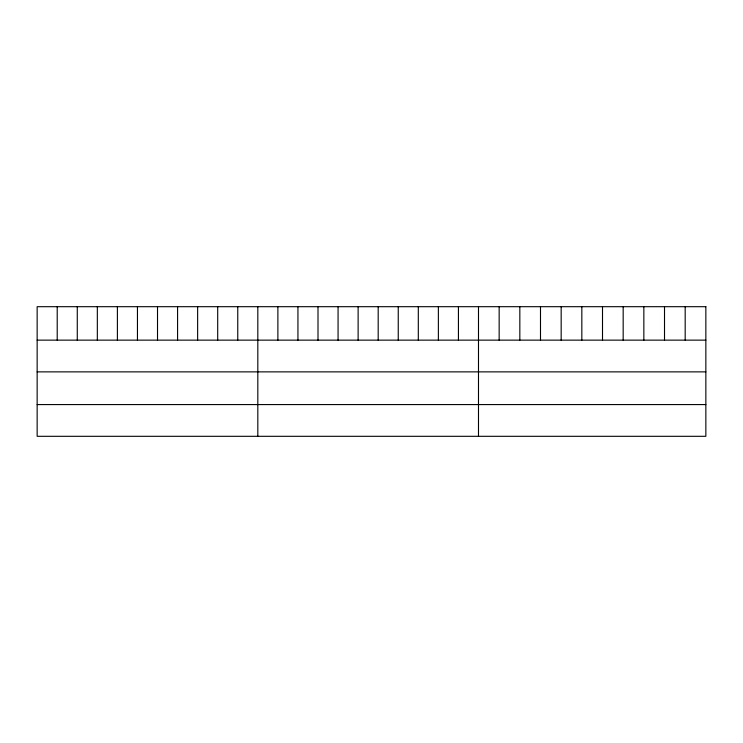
<?xml version="1.0" encoding="UTF-8"?>
<svg xmlns="http://www.w3.org/2000/svg" width="743" height="743" viewBox="0 0 743 743"><rect width="100%" height="100%" fill="white"/><g stroke="black" fill="none" stroke-linecap="round" stroke-linejoin="round"><path stroke-width="1.11" d="M37.15 340.136L705.85 340.136M37.15 371.871L705.85 371.871M37.15 404.573L705.85 404.573M685.185 306.692L685.185 340.136M664.511 306.692L664.511 340.136M643.847 306.692L643.847 340.136M623.173 306.692L623.173 340.136M602.508 306.692L602.508 340.136M581.834 306.692L581.834 340.136M561.169 306.692L561.169 340.136M540.495 306.692L540.495 340.136M519.831 306.692L519.831 340.136M499.157 306.692L499.157 340.136M478.492 306.692L478.492 436.308M458.431 306.692L458.431 340.136M438.37 306.692L438.37 340.136M418.309 306.692L418.309 340.136M398.248 306.692L398.248 340.136M378.187 306.692L378.187 340.136M358.126 306.692L358.126 340.136M338.065 306.692L338.065 340.136M318.004 306.692L318.004 340.136M297.943 306.692L297.943 340.136M277.882 306.692L277.882 340.136M257.821 306.692L257.821 436.308M237.76 306.692L237.76 340.136M217.699 306.692L217.699 340.136M197.638 306.692L197.638 340.136M177.577 306.692L177.577 340.136M157.516 306.692L157.516 340.136M137.455 306.692L137.455 340.136M117.394 306.692L117.394 340.136M97.333 306.692L97.333 340.136M77.272 306.692L77.272 340.136M57.211 306.692L57.211 340.136M705.85 306.692L37.15 306.692L37.15 436.308L705.85 436.308L705.85 306.692"/></g></svg>
